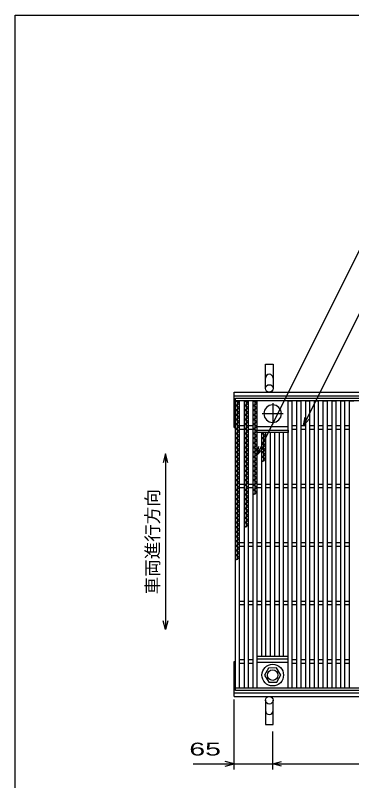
# Model space of a CAD drawing. Units: millimetres, scale not verified. Extents: x -1820 to 1731, y -1282 to 1054.
# Drawn here: x -1729 to -1154, y -255 to 1054 of the extents above; entities that cross this region are included whole.
import ezdxf
from ezdxf.enums import TextEntityAlignment as Align

# ---------------------------------------------------------------- set-up
doc = ezdxf.new("R2010")
doc.units = ezdxf.units.MM
doc.header["$LTSCALE"] = 10
doc.linetypes.add('CHAIN', pattern=[18.5, 12, -1.5, 3.5, -1.5])
for name, color, linetype, lineweight in [('0_2', 150, 'Continuous', 25), ('16', 3, 'Continuous', 25), ('19', 6, 'Continuous', 25), ('22', 2, 'Continuous', 25)]:
    doc.layers.add(name, color=color, linetype=linetype, lineweight=lineweight)
doc.styles.add('ベクトル', font='')
doc.styles.get('ベクトル').set_extended_font_data('ベクトル')

msp = doc.modelspace()

# ---------------------------------------------------------------- linework, layer by layer
at = {"layer": '0_2'}
for p, q in [((-1729, -1146.5), (-1729, 1053.5)), ((-1729, 1053.5), (1731, 1053.5))]:
    msp.add_line(p, q, dxfattribs=at)
at = {"layer": '16'}
for p, q in [((-1352.5, 399), (-852.5, 399)), ((-1352.5, 394.5), (-1352.5, 399)), ((-852.5, 394.5), (-1352.5, 394.5)), ((-1352.5, -96.5), (-1352.5, 394.5)), ((-1352.5, 394.5), (-1345.5, 394.5)), ((-1345.5, 390.5), (-1352.5, 394.5)), ((-1349, 122.5), (-1349, 394.5)), ((-1345.5, -96.5), (-1345.5, 394.5)), ((-1337.5, -96.5), (-1337.5, 394.5)), ((-1337.5, 394.5), (-1330.5, 394.5)), ((-1330.5, 390.5), (-1337.5, 394.5)), ((-1334, 178.5), (-1334, 394.5)), ((-1330.5, -96.5), (-1330.5, 394.5)), ((-1322.5, -96.5), (-1322.5, 394.5)), ((-1322.5, 394.5), (-1315.5, 394.5)), ((-1315.5, 390.5), (-1322.5, 394.5)), ((-1319, 234.5), (-1319, 394.5)), ((-1315.5, -96.5), (-1315.5, 394.5)), ((-1262.5, -96.5), (-1262.5, 394.5)), ((-1262.5, 394.5), (-1255.5, 394.5)), ((-1255.5, -96.5), (-1255.5, 394.5)), ((-1247.5, -96.5), (-1247.5, 394.5)), ((-1247.5, 394.5), (-1240.5, 394.5)), ((-1240.5, -96.5), (-1240.5, 394.5)), ((-1232.5, -96.5), (-1232.5, 394.5)), ((-1232.5, 394.5), (-1225.5, 394.5)), ((-1225.5, -96.5), (-1225.5, 394.5)), ((-1217.5, -96.5), (-1217.5, 394.5)), ((-1217.5, 394.5), (-1210.5, 394.5)), ((-1210.5, -96.5), (-1210.5, 394.5)), ((-1202.5, -96.5), (-1202.5, 394.5)), ((-1202.5, 394.5), (-1195.5, 394.5)), ((-1195.5, -96.5), (-1195.5, 394.5)), ((-1187.5, -96.5), (-1187.5, 394.5)), ((-1187.5, 394.5), (-1180.5, 394.5)), ((-1180.5, -96.5), (-1180.5, 394.5)), ((-1172.5, -96.5), (-1172.5, 394.5)), ((-1172.5, 394.5), (-1165.5, 394.5)), ((-1165.5, -96.5), (-1165.5, 394.5)), ((-1157.5, -96.5), (-1157.5, 394.5)), ((-1157.5, 394.5), (-1150.5, 394.5)), ((-1352.5, 386.5), (-1345.5, 390.5)), ((-1345.5, 382.5), (-1352.5, 386.5)), ((-1352.5, 378.5), (-1345.5, 382.5)), ((-1337.5, 386.5), (-1330.5, 390.5)), ((-1330.5, 382.5), (-1337.5, 386.5)), ((-1337.5, 378.5), (-1330.5, 382.5)), ((-1322.5, 386.5), (-1315.5, 390.5)), ((-1315.5, 382.5), (-1322.5, 386.5)), ((-1322.5, 378.5), (-1315.5, 382.5)), ((-1345.5, 374.5), (-1352.5, 378.5)), ((-1352.5, 370.5), (-1345.5, 374.5)), ((-1345.5, 366.5), (-1352.5, 370.5)), ((-1352.5, 362.5), (-1345.5, 366.5)), ((-1330.5, 374.5), (-1337.5, 378.5)), ((-1337.5, 370.5), (-1330.5, 374.5)), ((-1330.5, 366.5), (-1337.5, 370.5)), ((-1337.5, 362.5), (-1330.5, 366.5)), ((-1315.5, 374.5), (-1322.5, 378.5)), ((-1322.5, 370.5), (-1315.5, 374.5)), ((-1315.5, 366.5), (-1322.5, 370.5)), ((-1322.5, 362.5), (-1315.5, 366.5)), ((-1345.5, 358.5), (-1352.5, 362.5)), ((-1352.5, 354.5), (-1345.5, 358.5)), ((-1345.5, 350.5), (-1352.5, 354.5)), ((-1330.5, 358.5), (-1337.5, 362.5)), ((-1337.5, 354.5), (-1330.5, 358.5)), ((-1330.5, 350.5), (-1337.5, 354.5)), ((-1315.5, 358.5), (-1322.5, 362.5)), ((-1322.5, 354.5), (-1315.5, 358.5)), ((-1315.5, 350.5), (-1322.5, 354.5)), ((-1352.5, 346.5), (-1345.5, 350.5)), ((-1345.5, 342.5), (-1352.5, 346.5)), ((-1352.5, 338.5), (-1345.5, 342.5)), ((-1345.5, 352), (-1337.5, 352)), ((-1345.5, 346), (-1337.5, 346)), ((-1337.5, 346.5), (-1330.5, 350.5)), ((-1330.5, 342.5), (-1337.5, 346.5)), ((-1337.5, 338.5), (-1330.5, 342.5)), ((-1330.5, 352), (-1322.5, 352)), ((-1330.5, 346), (-1322.5, 346)), ((-1322.5, 346.5), (-1315.5, 350.5)), ((-1315.5, 342.5), (-1322.5, 346.5)), ((-1322.5, 338.5), (-1315.5, 342.5)), ((-1315.5, 350.5), (-1262.5, 350.5)), ((-1315.5, 344.5), (-1262.5, 344.5)), ((-1315.5, 340), (-1315.5, 344.5)), ((-1262.5, 344.5), (-1262.5, 340)), ((-1255.5, 352), (-1247.5, 352)), ((-1255.5, 346), (-1247.5, 346)), ((-1240.5, 352), (-1232.5, 352)), ((-1240.5, 346), (-1232.5, 346)), ((-1225.5, 352), (-1217.5, 352)), ((-1225.5, 346), (-1217.5, 346)), ((-1210.5, 352), (-1202.5, 352)), ((-1210.5, 346), (-1202.5, 346)), ((-1195.5, 352), (-1187.5, 352)), ((-1195.5, 346), (-1187.5, 346)), ((-1180.5, 352), (-1172.5, 352)), ((-1180.5, 346), (-1172.5, 346)), ((-1165.5, 352), (-1157.5, 352)), ((-1165.5, 346), (-1157.5, 346)), ((-1345.5, 334.5), (-1352.5, 338.5)), ((-1352.5, 330.5), (-1345.5, 334.5)), ((-1345.5, 326.5), (-1352.5, 330.5)), ((-1330.5, 334.5), (-1337.5, 338.5)), ((-1337.5, 330.5), (-1330.5, 334.5)), ((-1330.5, 326.5), (-1337.5, 330.5)), ((-1315.5, 334.5), (-1322.5, 338.5)), ((-1322.5, 330.5), (-1315.5, 334.5)), ((-1315.5, 326.5), (-1322.5, 330.5)), ((-1262.5, 340), (-1315.5, 340)), ((-1307.5, -42), (-1307.5, 340)), ((-1307.5, 338.5), (-1304.9, 340)), ((-1300.5, 334.5), (-1307.5, 338.5)), ((-1307.5, 330.5), (-1300.5, 334.5)), ((-1300.5, 326.5), (-1307.5, 330.5)), ((-1304, 290.5), (-1304, 340)), ((-1300.5, -42), (-1300.5, 340)), ((-1292.5, -42), (-1292.5, 340)), ((-1285.5, -42), (-1285.5, 340)), ((-1277.5, -42), (-1277.5, 340)), ((-1270.5, -42), (-1270.5, 340)), ((-1352.5, 322.5), (-1345.5, 326.5)), ((-1345.5, 318.5), (-1352.5, 322.5)), ((-1352.5, 314.5), (-1345.5, 318.5)), ((-1345.5, 310.5), (-1352.5, 314.5)), ((-1337.5, 322.5), (-1330.5, 326.5)), ((-1330.5, 318.5), (-1337.5, 322.5)), ((-1337.5, 314.5), (-1330.5, 318.5)), ((-1330.5, 310.5), (-1337.5, 314.5)), ((-1322.5, 322.5), (-1315.5, 326.5)), ((-1315.5, 318.5), (-1322.5, 322.5)), ((-1322.5, 314.5), (-1315.5, 318.5)), ((-1315.5, 310.5), (-1322.5, 314.5)), ((-1307.5, 322.5), (-1300.5, 326.5)), ((-1300.5, 318.5), (-1307.5, 322.5)), ((-1307.5, 314.5), (-1300.5, 318.5)), ((-1300.5, 310.5), (-1307.5, 314.5)), ((-1352.5, 306.5), (-1345.5, 310.5)), ((-1345.5, 302.5), (-1352.5, 306.5)), ((-1352.5, 298.5), (-1345.5, 302.5)), ((-1337.5, 306.5), (-1330.5, 310.5)), ((-1330.5, 302.5), (-1337.5, 306.5)), ((-1337.5, 298.5), (-1330.5, 302.5)), ((-1322.5, 306.5), (-1315.5, 310.5)), ((-1315.5, 302.5), (-1322.5, 306.5)), ((-1322.5, 298.5), (-1315.5, 302.5)), ((-1307.5, 306.5), (-1300.5, 310.5)), ((-1300.5, 302.5), (-1307.5, 306.5)), ((-1307.5, 298.5), (-1300.5, 302.5)), ((-1345.5, 294.5), (-1352.5, 298.5)), ((-1352.5, 290.5), (-1345.5, 294.5)), ((-1345.5, 286.5), (-1352.5, 290.5)), ((-1330.5, 294.5), (-1337.5, 298.5)), ((-1337.5, 290.5), (-1330.5, 294.5)), ((-1330.5, 286.5), (-1337.5, 290.5)), ((-1315.5, 294.5), (-1322.5, 298.5)), ((-1322.5, 290.5), (-1315.5, 294.5)), ((-1315.5, 286.5), (-1322.5, 290.5)), ((-1300.5, 294.5), (-1307.5, 298.5)), ((-1307.5, 290.5), (-1300.5, 294.5)), ((-1352.5, 282.5), (-1345.5, 286.5)), ((-1345.5, 278.5), (-1352.5, 282.5)), ((-1352.5, 274.5), (-1345.5, 278.5)), ((-1337.5, 282.5), (-1330.5, 286.5)), ((-1330.5, 278.5), (-1337.5, 282.5)), ((-1337.5, 274.5), (-1330.5, 278.5)), ((-1322.5, 282.5), (-1315.5, 286.5)), ((-1315.5, 278.5), (-1322.5, 282.5)), ((-1322.5, 274.5), (-1315.5, 278.5)), ((-1345.5, 270.5), (-1352.5, 274.5)), ((-1352.5, 266.5), (-1345.5, 270.5)), ((-1345.5, 262.5), (-1352.5, 266.5)), ((-1352.5, 258.5), (-1345.5, 262.5)), ((-1330.5, 270.5), (-1337.5, 274.5)), ((-1337.5, 266.5), (-1330.5, 270.5)), ((-1330.5, 262.5), (-1337.5, 266.5)), ((-1337.5, 258.5), (-1330.5, 262.5)), ((-1315.5, 270.5), (-1322.5, 274.5)), ((-1322.5, 266.5), (-1315.5, 270.5)), ((-1315.5, 262.5), (-1322.5, 266.5)), ((-1322.5, 258.5), (-1315.5, 262.5)), ((-1345.5, 254.5), (-1352.5, 258.5)), ((-1352.5, 250.5), (-1345.5, 254.5)), ((-1345.5, 246.5), (-1352.5, 250.5)), ((-1345.5, 252), (-1337.5, 252)), ((-1330.5, 254.5), (-1337.5, 258.5)), ((-1337.5, 250.5), (-1330.5, 254.5)), ((-1330.5, 246.5), (-1337.5, 250.5)), ((-1330.5, 252), (-1322.5, 252)), ((-1315.5, 254.5), (-1322.5, 258.5)), ((-1322.5, 250.5), (-1315.5, 254.5)), ((-1315.5, 246.5), (-1322.5, 250.5)), ((-1315.5, 252), (-1307.5, 252)), ((-1300.5, 252), (-1292.5, 252)), ((-1285.5, 252), (-1277.5, 252)), ((-1270.5, 252), (-1262.5, 252)), ((-1255.5, 252), (-1247.5, 252)), ((-1240.5, 252), (-1232.5, 252)), ((-1225.5, 252), (-1217.5, 252)), ((-1210.5, 252), (-1202.5, 252)), ((-1195.5, 252), (-1187.5, 252)), ((-1180.5, 252), (-1172.5, 252)), ((-1165.5, 252), (-1157.5, 252)), ((-1352.5, 242.5), (-1345.5, 246.5)), ((-1345.5, 238.5), (-1352.5, 242.5)), ((-1352.5, 234.5), (-1345.5, 238.5)), ((-1345.5, 246), (-1337.5, 246)), ((-1337.5, 242.5), (-1330.5, 246.5)), ((-1330.5, 238.5), (-1337.5, 242.5)), ((-1337.5, 234.5), (-1330.5, 238.5)), ((-1330.5, 246), (-1322.5, 246)), ((-1322.5, 242.5), (-1315.5, 246.5)), ((-1315.5, 238.5), (-1322.5, 242.5)), ((-1322.5, 234.5), (-1315.5, 238.5)), ((-1315.5, 246), (-1307.5, 246)), ((-1300.5, 246), (-1292.5, 246)), ((-1285.5, 246), (-1277.5, 246)), ((-1270.5, 246), (-1262.5, 246)), ((-1255.5, 246), (-1247.5, 246)), ((-1240.5, 246), (-1232.5, 246)), ((-1225.5, 246), (-1217.5, 246)), ((-1210.5, 246), (-1202.5, 246)), ((-1195.5, 246), (-1187.5, 246)), ((-1180.5, 246), (-1172.5, 246)), ((-1165.5, 246), (-1157.5, 246)), ((-1345.5, 230.5), (-1352.5, 234.5)), ((-1352.5, 226.5), (-1345.5, 230.5)), ((-1345.5, 222.5), (-1352.5, 226.5)), ((-1352.5, 218.5), (-1345.5, 222.5)), ((-1330.5, 230.5), (-1337.5, 234.5)), ((-1337.5, 226.5), (-1330.5, 230.5)), ((-1330.5, 222.5), (-1337.5, 226.5)), ((-1337.5, 218.5), (-1330.5, 222.5)), ((-1345.5, 214.5), (-1352.5, 218.5)), ((-1352.5, 210.5), (-1345.5, 214.5)), ((-1345.5, 206.5), (-1352.5, 210.5)), ((-1330.5, 214.5), (-1337.5, 218.5)), ((-1337.5, 210.5), (-1330.5, 214.5)), ((-1330.5, 206.5), (-1337.5, 210.5)), ((-1352.5, 202.5), (-1345.5, 206.5)), ((-1345.5, 198.5), (-1352.5, 202.5)), ((-1352.5, 194.5), (-1345.5, 198.5)), ((-1337.5, 202.5), (-1330.5, 206.5)), ((-1330.5, 198.5), (-1337.5, 202.5)), ((-1337.5, 194.5), (-1330.5, 198.5)), ((-1345.5, 190.5), (-1352.5, 194.5)), ((-1352.5, 186.5), (-1345.5, 190.5)), ((-1345.5, 182.5), (-1352.5, 186.5)), ((-1330.5, 190.5), (-1337.5, 194.5)), ((-1337.5, 186.5), (-1330.5, 190.5)), ((-1330.5, 182.5), (-1337.5, 186.5)), ((-1352.5, 178.5), (-1345.5, 182.5)), ((-1345.5, 174.5), (-1352.5, 178.5)), ((-1352.5, 170.5), (-1345.5, 174.5)), ((-1345.5, 166.5), (-1352.5, 170.5)), ((-1337.5, 178.5), (-1330.5, 182.5)), ((-1352.5, 162.5), (-1345.5, 166.5)), ((-1345.5, 158.5), (-1352.5, 162.5)), ((-1352.5, 154.5), (-1345.5, 158.5)), ((-1345.5, 150.5), (-1352.5, 154.5)), ((-1352.5, 146.5), (-1345.5, 150.5)), ((-1345.5, 142.5), (-1352.5, 146.5)), ((-1345.5, 152), (-1337.5, 152)), ((-1345.5, 146), (-1337.5, 146)), ((-1330.5, 152), (-1322.5, 152)), ((-1330.5, 146), (-1322.5, 146)), ((-1315.5, 152), (-1307.5, 152)), ((-1315.5, 146), (-1307.5, 146)), ((-1300.5, 152), (-1292.5, 152)), ((-1300.5, 146), (-1292.5, 146)), ((-1285.5, 152), (-1277.5, 152)), ((-1285.5, 146), (-1277.5, 146)), ((-1270.5, 152), (-1262.5, 152)), ((-1270.5, 146), (-1262.5, 146)), ((-1255.5, 152), (-1247.5, 152)), ((-1255.5, 146), (-1247.5, 146)), ((-1240.5, 152), (-1232.5, 152)), ((-1240.5, 146), (-1232.5, 146)), ((-1225.5, 152), (-1217.5, 152)), ((-1225.5, 146), (-1217.5, 146)), ((-1210.5, 152), (-1202.5, 152)), ((-1210.5, 146), (-1202.5, 146)), ((-1195.5, 152), (-1187.5, 152)), ((-1195.5, 146), (-1187.5, 146)), ((-1180.5, 152), (-1172.5, 152)), ((-1180.5, 146), (-1172.5, 146)), ((-1165.5, 152), (-1157.5, 152)), ((-1165.5, 146), (-1157.5, 146)), ((-1352.5, 138.5), (-1345.5, 142.5)), ((-1345.5, 134.5), (-1352.5, 138.5)), ((-1352.5, 130.5), (-1345.5, 134.5)), ((-1345.5, 126.5), (-1352.5, 130.5)), ((-1352.5, 122.5), (-1345.5, 126.5)), ((-1345.5, 52), (-1337.5, 52)), ((-1345.5, 46), (-1337.5, 46)), ((-1330.5, 52), (-1322.5, 52)), ((-1330.5, 46), (-1322.5, 46)), ((-1315.5, 52), (-1307.5, 52)), ((-1315.5, 46), (-1307.5, 46)), ((-1300.5, 52), (-1292.5, 52)), ((-1300.5, 46), (-1292.5, 46)), ((-1285.5, 52), (-1277.5, 52)), ((-1285.5, 46), (-1277.5, 46)), ((-1270.5, 52), (-1262.5, 52)), ((-1270.5, 46), (-1262.5, 46)), ((-1255.5, 52), (-1247.5, 52)), ((-1255.5, 46), (-1247.5, 46)), ((-1240.5, 52), (-1232.5, 52)), ((-1240.5, 46), (-1232.5, 46)), ((-1225.5, 52), (-1217.5, 52)), ((-1225.5, 46), (-1217.5, 46)), ((-1210.5, 52), (-1202.5, 52)), ((-1210.5, 46), (-1202.5, 46)), ((-1195.5, 52), (-1187.5, 52)), ((-1195.5, 46), (-1187.5, 46)), ((-1180.5, 52), (-1172.5, 52)), ((-1180.5, 46), (-1172.5, 46)), ((-1165.5, 52), (-1157.5, 52)), ((-1165.5, 46), (-1157.5, 46)), ((-1345.5, -48), (-1337.5, -48)), ((-1330.5, -48), (-1322.5, -48)), ((-1315.5, -42), (-1262.5, -42)), ((-1315.5, -46.5), (-1315.5, -42)), ((-1315.5, -46.5), (-1262.5, -46.5)), ((-1262.5, -46.5), (-1262.5, -42)), ((-1255.5, -48), (-1247.5, -48)), ((-1240.5, -48), (-1232.5, -48)), ((-1225.5, -48), (-1217.5, -48)), ((-1210.5, -48), (-1202.5, -48)), ((-1195.5, -48), (-1187.5, -48)), ((-1180.5, -48), (-1172.5, -48)), ((-1165.5, -48), (-1157.5, -48)), ((-1345.5, -54), (-1337.5, -54)), ((-1330.5, -54), (-1322.5, -54)), ((-1315.5, -52.5), (-1262.5, -52.5)), ((-1296.3, -62.5), (-1303, -74.8)), ((-1282.3, -62.2), (-1296.3, -62.5)), ((-1275, -74.5), (-1282.3, -62.2)), ((-1255.5, -54), (-1247.5, -54)), ((-1240.5, -54), (-1232.5, -54)), ((-1225.5, -54), (-1217.5, -54)), ((-1210.5, -54), (-1202.5, -54)), ((-1195.5, -54), (-1187.5, -54)), ((-1180.5, -54), (-1172.5, -54)), ((-1165.5, -54), (-1157.5, -54)), ((-1303, -74.8), (-1295.7, -86.8)), ((-1281.7, -86.5), (-1275, -74.2)), ((-1295.7, -86.8), (-1281.7, -86.5)), ((-1352.5, -96.5), (-852.5, -96.5)), ((-1352.5, -101), (-1352.5, -96.5)), ((-1352.5, -96.5), (-1345.5, -96.5)), ((-852.5, -101), (-1352.5, -101)), ((-1337.5, -96.5), (-1330.5, -96.5)), ((-1322.5, -96.5), (-1315.5, -96.5)), ((-1307.5, -96.5), (-1300.5, -96.5)), ((-1292.5, -96.5), (-1285.5, -96.5)), ((-1277.5, -96.5), (-1270.5, -96.5)), ((-1262.5, -96.5), (-1255.5, -96.5)), ((-1247.5, -96.5), (-1240.5, -96.5)), ((-1232.5, -96.5), (-1225.5, -96.5)), ((-1217.5, -96.5), (-1210.5, -96.5)), ((-1202.5, -96.5), (-1195.5, -96.5)), ((-1187.5, -96.5), (-1180.5, -96.5)), ((-1172.5, -96.5), (-1165.5, -96.5)), ((-1157.5, -96.5), (-1150.5, -96.5))]:
    msp.add_line(p, q, dxfattribs=at)
at = {"layer": '16', "linetype": 'CHAIN'}
for p, q in [((-1289, 390.5), (-1289, 354.5)), ((-1307, 372.5), (-1271, 372.5))]:
    msp.add_line(p, q, dxfattribs=at)
at = {"layer": '16'}
for radius in [18.5, 9]:
    msp.add_circle((-1289, -74.5), radius, dxfattribs=at)
for start, end in [(90, 270), (270, 90)]:
    msp.add_arc((-1289, 372.5), 15, start, end, dxfattribs=at)
at = {"layer": '19'}
for p, q in [((-1301.5, 415.5), (-1301.5, 457.1)), ((-1301.5, 457.1), (-1288.5, 457.1)), ((-1288.5, 457.1), (-1288.5, 415.5)), ((-1355, 409), (-345, 409)), ((-1355, 349), (-1355, 409)), ((-1355, 403), (-345, 403)), ((-1355, 349), (-1352.5, 349)), ((-1355, -111), (-1355, -51)), ((-1355, -51), (-1352.5, -51)), ((-1355, -105), (-345, -105)), ((-1355, -111), (-345, -111)), ((-1301.5, -117.5), (-1301.5, -159.1)), ((-1288.5, -159.1), (-1288.5, -117.5)), ((-1301.5, -159.1), (-1288.5, -159.1))]:
    msp.add_line(p, q, dxfattribs=at)
for centre in [(-1295, 415.5), (-1295, -117.5)]:
    msp.add_circle(centre, 6.5, dxfattribs=at)
for centre, start, end in [((-1295, 433.3), 0, 180), ((-1295, -135.3), 180, 0)]:
    msp.add_arc(centre, 6.5, start, end, dxfattribs=at)
at = {"layer": '22', "color": 4}
for p, q in [((-1315.5, 302), (-1122.8, 687.5)), ((-1236.5, 352), (-1091.2, 642.5)), ((-1236.5, 352), (-1233.5, 366.6)), ((-1236.5, 352), (-1226.5, 363)), ((-1315.5, 302), (-1312.5, 316.6)), ((-1472.5, 303.5), (-1476.5, 288.5)), ((-1468.5, 288.5), (-1472.5, 303.5)), ((-1472.5, 303.5), (-1472.5, 3.5)), ((-1315.5, 302), (-1305.5, 313)), ((-1472.5, 3.5), (-1476.5, 18.5)), ((-1468.5, 18.5), (-1472.5, 3.5)), ((-1355, -236), (-1355, -116)), ((-1289, -236), (-1289, -171)), ((-1355, -226), (-1370, -222)), ((-1289, -226), (-1274, -222)), ((-1425, -226), (-1355, -226)), ((-1370, -230), (-1355, -226)), ((-1355, -226), (-1289, -226)), ((-1274, -230), (-1289, -226)), ((-1289, -226), (-914, -226))]:
    msp.add_line(p, q, dxfattribs=at)

# ---------------------------------------------------------------- texts
at = {"layer": '22', "style": 'ベクトル'}
msp.add_text('車両進行方向', height=21.99, rotation=90, dxfattribs=at).set_placement((-1494.5, 63.5), align=Align.MIDDLE_LEFT)
at = {"layer": '22', "style": 'ベクトル', "width": 1.65}
msp.add_text(' 65 ', height=21.99, dxfattribs=at).set_placement((-1445, -201), align=Align.MIDDLE_LEFT)

doc.saveas('drawing.dxf')
